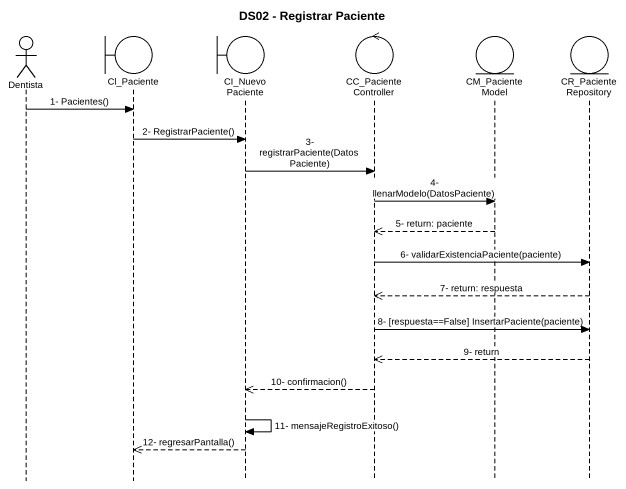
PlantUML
@startuml
title DS02 - Registrar Paciente
hide footbox
actor Dentista
boundary Cl_Paciente
boundary CI_NuevoPaciente
control CC_PacienteController
entity CM_PacienteModel
entity CR_PacienteRepository

Dentista -> Cl_Paciente : 1- Pacientes()
Cl_Paciente -> CI_NuevoPaciente : 2- RegistrarPaciente()
CI_NuevoPaciente -> CC_PacienteController : 3- registrarPaciente(DatosPaciente)
CC_PacienteController -> CM_PacienteModel : 4- llenarModelo(DatosPaciente)
CM_PacienteModel -->> CC_PacienteController : 5- return: paciente
CC_PacienteController -> CR_PacienteRepository : 6- validarExistenciaPaciente(paciente)
CR_PacienteRepository -->> CC_PacienteController : 7- return: respuesta
CC_PacienteController -> CR_PacienteRepository : 8- [respuesta==False] InsertarPaciente(paciente)
CR_PacienteRepository -->> CC_PacienteController : 9- return
CC_PacienteController -->> CI_NuevoPaciente : 10- confirmacion()
CI_NuevoPaciente -> CI_NuevoPaciente : 11- mensajeRegistroExitoso()
CI_NuevoPaciente -->> Cl_Paciente : 12- regresarPantalla()
@enduml
